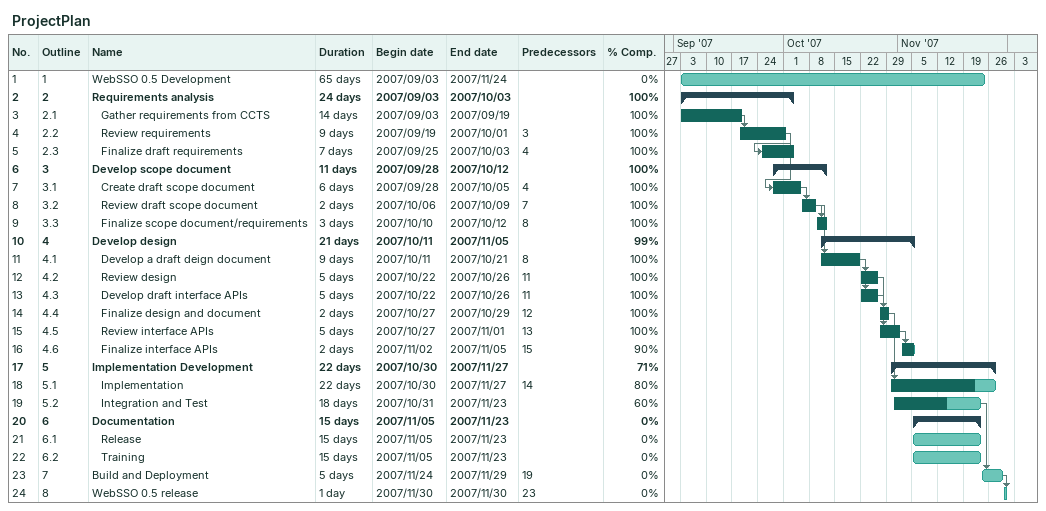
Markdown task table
ProjectPlan

| ID | WBS | Task | Duration | Start | Finish | Predecessors | % complete |
|---|---|---|---|---|---|---|---|
| 1 | 1 | WebSSO 0.5 Development | 65d | 2007-09-03 | 2007-11-24 |  | 0 |
| 2 | 2 | **Requirements analysis** | 24d | 2007-09-03 | 2007-10-03 |  | 100 |
| 3 | 2.1 | Gather requirements from CCTS | 14d | 2007-09-03 | 2007-09-19 |  | 100 |
| 4 | 2.2 | Review requirements | 9d | 2007-09-19 | 2007-10-01 | 3 | 100 |
| 5 | 2.3 | Finalize draft requirements | 7d | 2007-09-25 | 2007-10-03 | 4 | 100 |
| 6 | 3 | **Develop scope document** | 11d | 2007-09-28 | 2007-10-12 |  | 100 |
| 7 | 3.1 | Create draft scope document | 6d | 2007-09-28 | 2007-10-05 | 4 | 100 |
| 8 | 3.2 | Review draft scope document | 2d | 2007-10-06 | 2007-10-09 | 7 | 100 |
| 9 | 3.3 | Finalize scope document/requirements | 3d | 2007-10-10 | 2007-10-12 | 8 | 100 |
| 10 | 4 | **Develop design** | 21d | 2007-10-11 | 2007-11-05 |  | 99 |
| 11 | 4.1 | Develop a draft deign document | 9d | 2007-10-11 | 2007-10-21 | 8 | 100 |
| 12 | 4.2 | Review design | 5d | 2007-10-22 | 2007-10-26 | 11 | 100 |
| 13 | 4.3 | Develop draft interface APIs | 5d | 2007-10-22 | 2007-10-26 | 11 | 100 |
| 14 | 4.4 | Finalize design and document | 2d | 2007-10-27 | 2007-10-29 | 12 | 100 |
| 15 | 4.5 | Review interface APIs | 5d | 2007-10-27 | 2007-11-01 | 13 | 100 |
| 16 | 4.6 | Finalize interface APIs | 2d | 2007-11-02 | 2007-11-05 | 15 | 90 |
| 17 | 5 | **Implementation Development** | 22d | 2007-10-30 | 2007-11-27 |  | 71 |
| 18 | 5.1 | Implementation | 22d | 2007-10-30 | 2007-11-27 | 14 | 80 |
| 19 | 5.2 | Integration and Test | 18d | 2007-10-31 | 2007-11-23 |  | 60 |
| 20 | 6 | **Documentation** | 15d | 2007-11-05 | 2007-11-23 |  | 0 |
| 21 | 6.1 | Release | 15d | 2007-11-05 | 2007-11-23 |  | 0 |
| 22 | 6.2 | Training | 15d | 2007-11-05 | 2007-11-23 |  | 0 |
| 23 | 7 | Build and Deployment | 5d | 2007-11-24 | 2007-11-29 | 19 | 0 |
| 24 | 8 | WebSSO 0.5 release | 1d | 2007-11-30 | 2007-11-30 | 23 | 0 |
